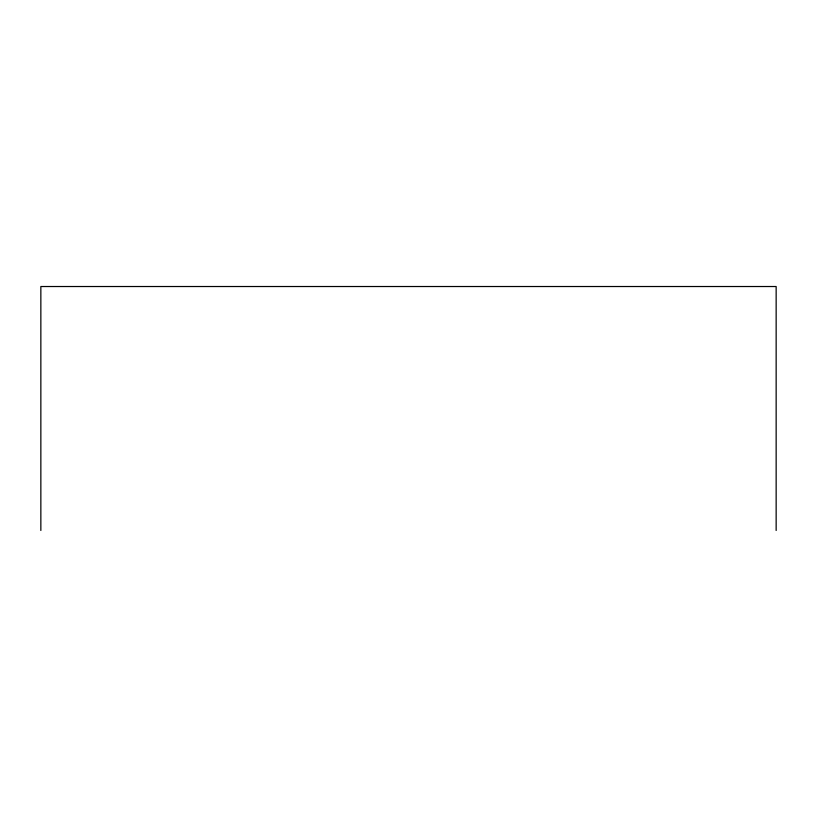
<?xml version="1.0" encoding="UTF-8"?>
<svg xmlns="http://www.w3.org/2000/svg" width="817" height="817" viewBox="0 0 817 817"><rect width="100%" height="100%" fill="white"/><g stroke="black" fill="none" stroke-linecap="round" stroke-linejoin="round"><path stroke-width="1.23" d="M776.15 530.478L776.15 286.522L40.85 286.522L40.85 530.478"/></g></svg>
